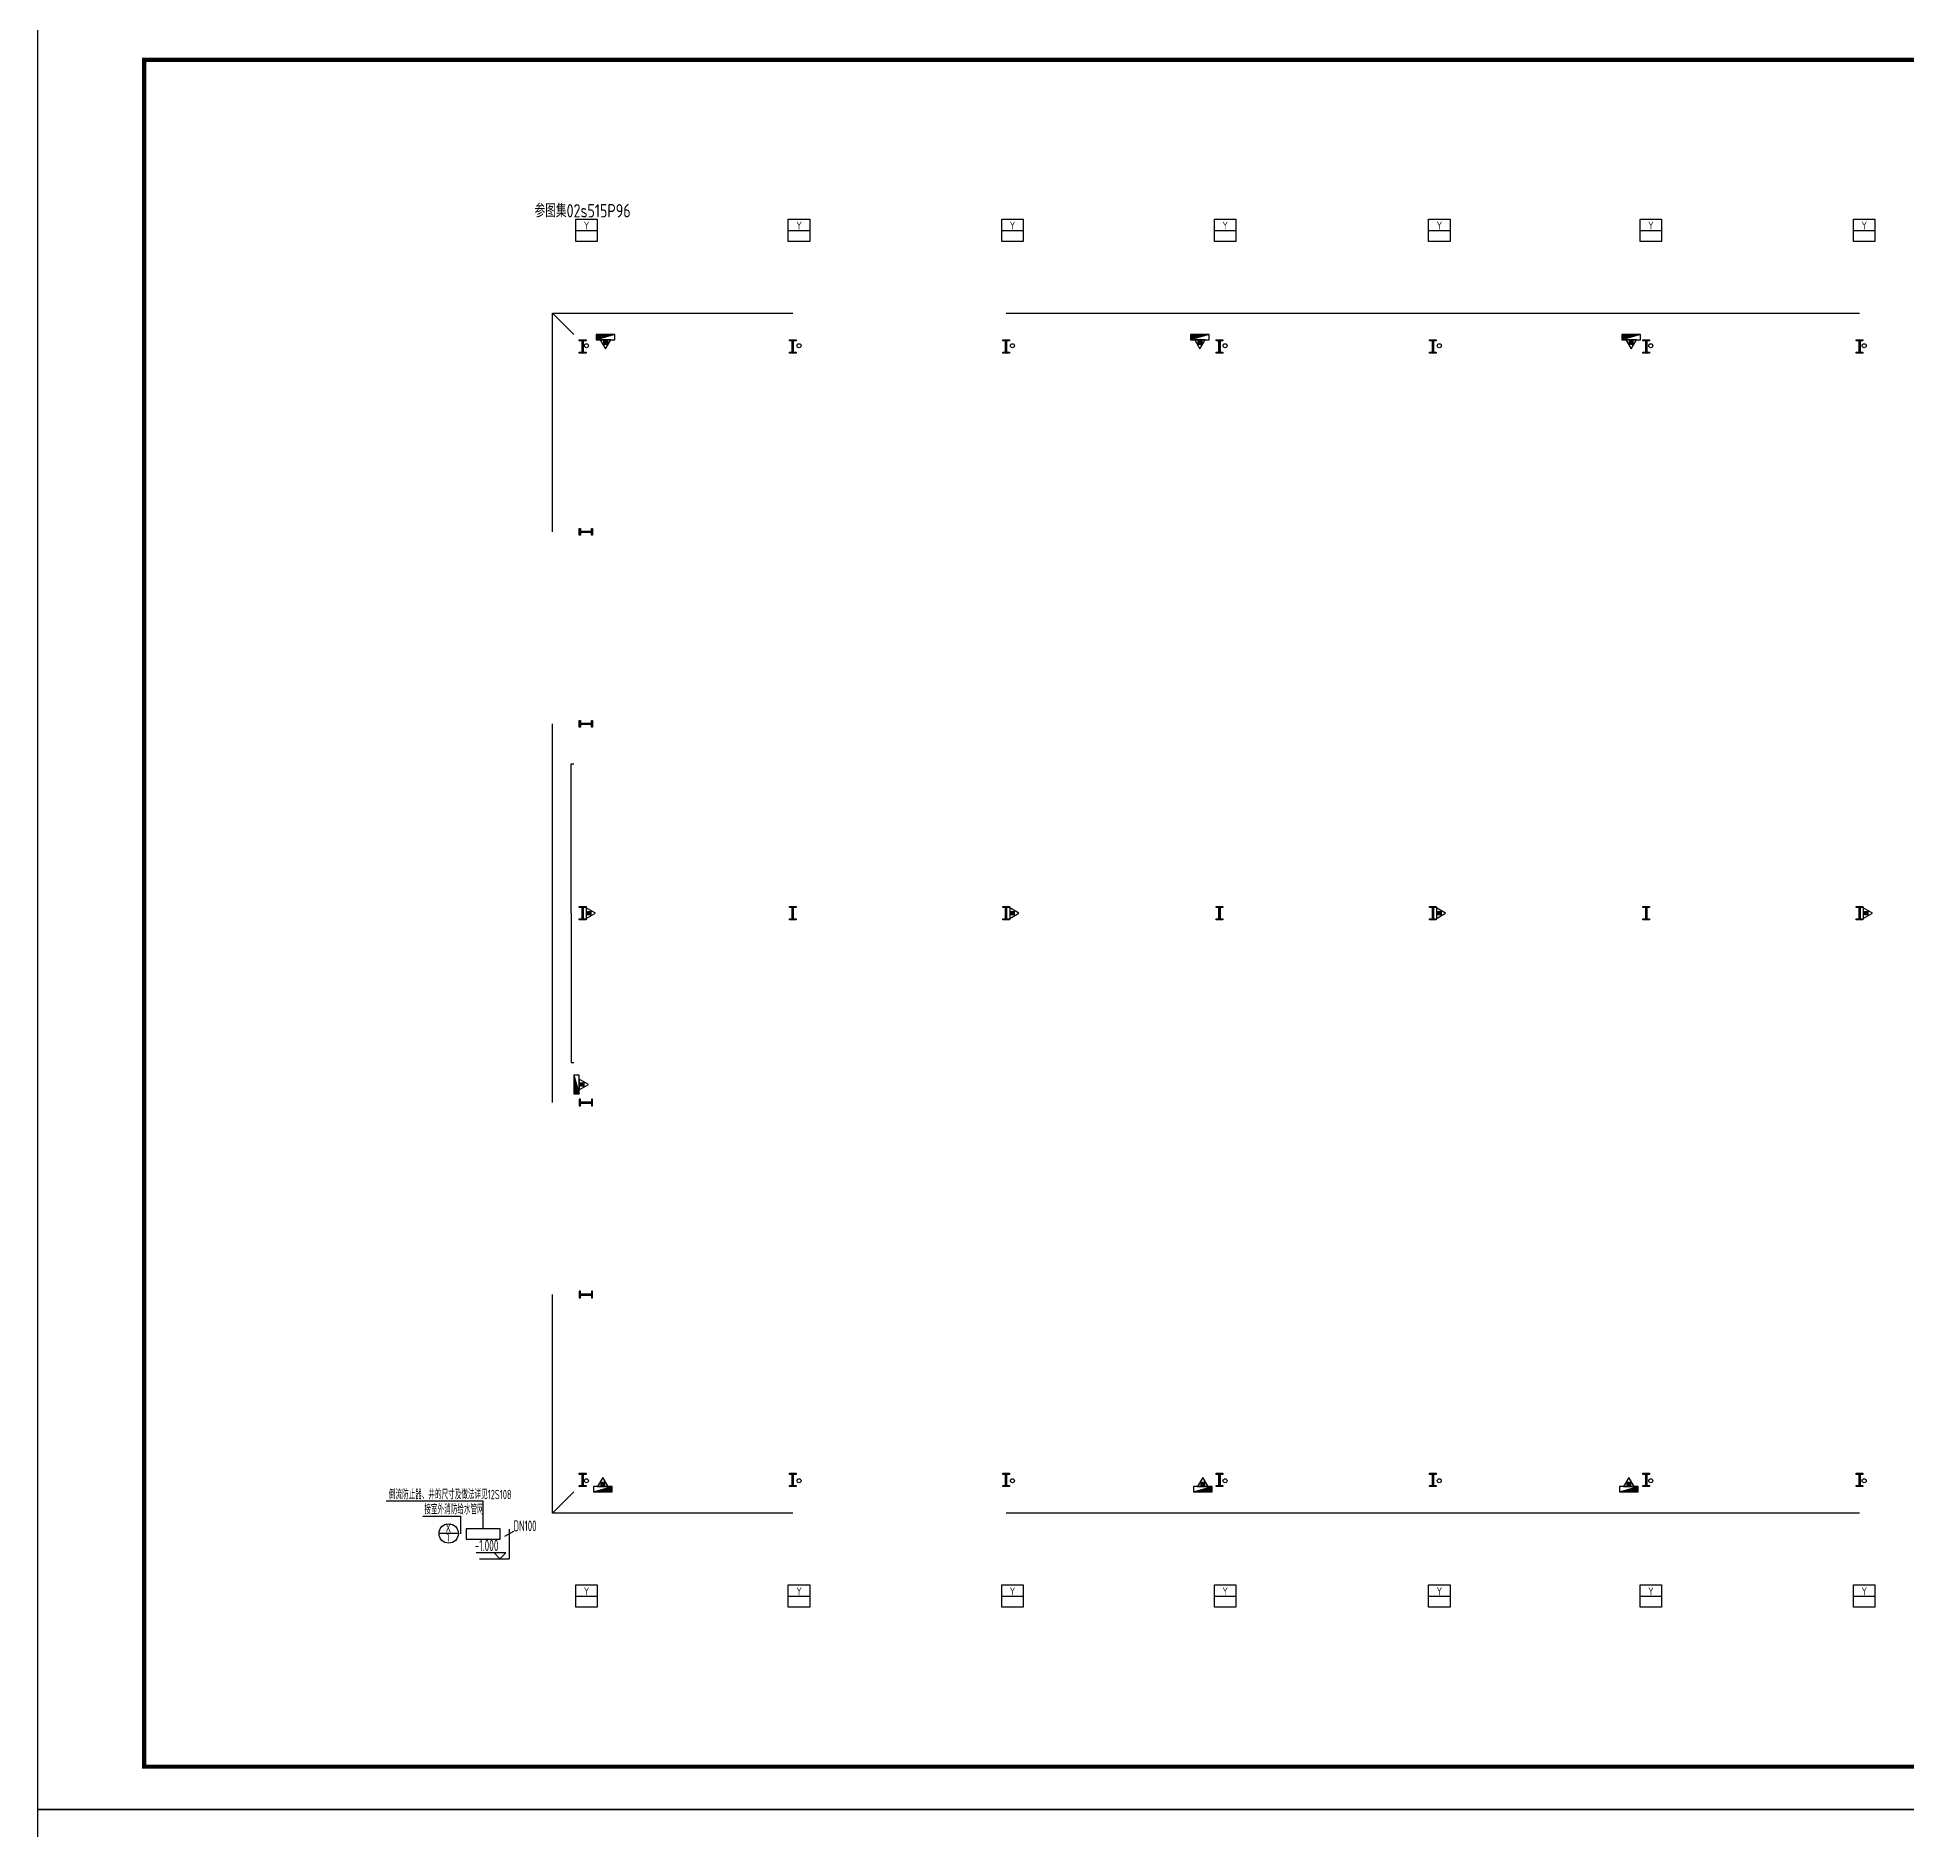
# Model space of a CAD drawing. Extents: x 1036631 to 1215829, y 649019 to 896649.
# Drawn here: x 1096949 to 1167028, y 715459 to 782659 of the extents above; entities that cross this region are included whole.
import ezdxf
from ezdxf.enums import TextEntityAlignment as Align

# ---------------------------------------------------------------- set-up
doc = ezdxf.new("R2010")
doc.units = 0
doc.header["$LTSCALE"] = 1000
doc.header["$MEASUREMENT"] = 0
for name, color, linetype in [('0-排水标注', 7, 'Continuous'), ('0-给水标注', 7, 'Continuous'), ('EQUIP_消火栓', 7, 'Continuous'), ('EQUIP_消防', 7, 'Continuous'), ('HH_消防', 53, 'Continuous'), ('PUB_TITLE', 4, 'Continuous'), ('VPIPE-消防', 1, 'TG_XH'), ('刚柱', 2, 'Continuous'), ('卫浴', 7, 'Continuous'), ('散水', 32, 'Continuous')]:
    doc.layers.add(name, color=color, linetype=linetype)
doc.layers.add('TT', color=3, linetype='Continuous', lineweight=13)
doc.styles.add('_HZTXT', font='tssdeng.shx', dxfattribs={"width": 0.7, "bigfont": 'HZTXT.shx'})
doc.styles.add('TG_LINETYPE', font='SIMPLEX', dxfattribs={"width": 0.8, "height": 3, "bigfont": 'HZTXT'})
doc.styles.add('WW', font='gbenor.shx', dxfattribs={"width": 0.75, "bigfont": 'gbcbig.shx'})
doc.linetypes.add('TG_XH', pattern='A,2,-0.6,["XH",TG_LINETYPE,S=0.1,R=0,X=-0.52,Y=-0.15],0', length=2.6)

# ---------------------------------------------------------------- blocks, each defined once
blk = doc.blocks.new('sdhfxdhnfdhx')
h = blk.add_hatch(color=256)
h.paths.add_polyline_path([(3050366, 936899), (3050616, 936899), (3050616, 936859), (3050366, 936859)])
h.paths.add_polyline_path([(3050511, 937319), (3050511, 936899), (3050471, 936899), (3050471, 937319)])
h.paths.add_polyline_path([(3050366, 937359), (3050616, 937359), (3050616, 937319), (3050366, 937319)])
for points in [[(3050366, 937359), (3050616, 937359), (3050616, 937319), (3050366, 937319)], [(3050511, 937319), (3050511, 936899), (3050471, 936899), (3050471, 937319)], [(3050366, 936899), (3050616, 936899), (3050616, 936859), (3050366, 936859)]]:
    blk.add_lwpolyline(points, close=True)
blk = doc.blocks.new('$ATTACHMENT$00000214')
h = blk.add_hatch()
h.set_pattern_fill('ANSI31', color=256, scale=200, style=0)
h.set_pattern_definition([(45, (-38543.802, -6842.639), (-17.67767, 17.67767), [])])
h.paths.add_polyline_path([(-65, 2), (65, 2), (65, -128), (-65, -128)])
for points in [[(0, 172), (-198, -172), (198, -172)], [(-65, 2), (65, 2), (65, -128), (-65, -128)]]:
    blk.add_lwpolyline(points, close=True)
blk = doc.blocks.new('$TwtSys$00000434')
for p, q in [((-0.5, 0.5), (-0.5, -0.5)), ((-0.5, -0.5), (0.5, 0.5)), ((0.5, 0.5), (-0.5, 0.5)), ((0.5, -0.5), (0.5, 0.5)), ((-0.5, -0.5), (0.5, -0.5))]:
    blk.add_line(p, q)
blk.add_solid([(0.5, -0.5), (0.5, 0.5), (-0.5, -0.5)])
blk = doc.blocks.new('xhs')
at = {"layer": 'EQUIP_消火栓', "xscale": 700.0000000000026, "yscale": 200, "zscale": 700, "rotation": 359.9999949910357}
blk.add_blockref('$TwtSys$00000434', (4416311, -1410339), dxfattribs=at)
at = {"layer": 'EQUIP_消防'}
blk.add_blockref('$ATTACHMENT$00000214', (4416311, -1410067), dxfattribs=at)

msp = doc.modelspace()

# ---------------------------------------------------------------- linework, layer by layer
for p, q in [((1117132, 775422), (1117938, 775422)), ((1125101, 775422), (1125907, 775422)), ((1133102, 775422), (1133908, 775422)), ((1141074, 775422), (1141880, 775422)), ((1149104, 775422), (1149910, 775422)), ((1157033, 775422), (1157839, 775422)), ((1165033, 775422), (1165839, 775422)), ((1117132, 724216), (1117938, 724216)), ((1125101, 724216), (1125907, 724216)), ((1133102, 724216), (1133908, 724216)), ((1141074, 724216), (1141880, 724216)), ((1149104, 724216), (1149910, 724216)), ((1157033, 724216), (1157839, 724216)), ((1165033, 724216), (1165839, 724216))]:
    msp.add_line(p, q)
for points in [[(1117132, 775839), (1117938, 775839), (1117938, 775005), (1117132, 775005)], [(1125101, 775839), (1125907, 775839), (1125907, 775005), (1125101, 775005)], [(1133102, 775839), (1133908, 775839), (1133908, 775005), (1133102, 775005)], [(1141074, 775839), (1141880, 775839), (1141880, 775005), (1141074, 775005)], [(1149104, 775839), (1149910, 775839), (1149910, 775005), (1149104, 775005)], [(1157033, 775839), (1157839, 775839), (1157839, 775005), (1157033, 775005)], [(1165033, 775839), (1165839, 775839), (1165839, 775005), (1165033, 775005)], [(1117132, 724633), (1117938, 724633), (1117938, 723798), (1117132, 723798)], [(1125101, 724633), (1125907, 724633), (1125907, 723798), (1125101, 723798)], [(1133102, 724633), (1133908, 724633), (1133908, 723798), (1133102, 723798)], [(1141074, 724633), (1141880, 724633), (1141880, 723798), (1141074, 723798)], [(1149104, 724633), (1149910, 724633), (1149910, 723798), (1149104, 723798)], [(1157033, 724633), (1157839, 724633), (1157839, 723798), (1157033, 723798)], [(1165033, 724633), (1165839, 724633), (1165839, 723798), (1165033, 723798)]]:
    msp.add_lwpolyline(points, close=True)
at = {"color": 253}
for points in [[(1116967, 749819), (1116967, 755419), (1117067, 755419)], [(1116967, 749819), (1116967, 744219), (1117067, 744219)]]:
    msp.add_lwpolyline(points, dxfattribs=at)
at = {"layer": '0-给水标注', "color": 134}
for p, q in [((1113663, 727779), (1110028, 727779)), ((1113663, 726741), (1113663, 727779)), ((1111399, 727217), (1112826, 727217)), ((1112826, 726545), (1112826, 727217)), ((1114635, 726718), (1114635, 725613)), ((1114804, 726636), (1114466, 726453)), ((1114508, 725831), (1113394, 725831)), ((1113530, 725613), (1114635, 725613)), ((1114290, 725613), (1114072, 725831)), ((1114290, 725613), (1114508, 725831))]:
    msp.add_line(p, q, dxfattribs=at)
at = {"layer": 'HH_消防'}
msp.add_line((1112732, 726562), (1112006, 726562), dxfattribs=at)
msp.add_lwpolyline([(1114297, 726741), (1113028, 726741), (1113028, 726349), (1114297, 726349)], close=True, dxfattribs=at)
msp.add_circle((1112369, 726562), 363, dxfattribs=at)
at = {"layer": 'PUB_TITLE'}
for points in [[(1096949, 716219), (1215829, 716219), (1215829, 783419), (1096949, 783419)], [(1096949, 649019), (1215829, 649019), (1215829, 716219), (1096949, 716219)]]:
    msp.add_lwpolyline(points, close=True, dxfattribs=at)
at = {"layer": 'PUB_TITLE', "const_width": 160}
msp.add_lwpolyline([(1100949, 717819), (1214229, 717819), (1214229, 781819), (1100949, 781819)], close=True, dxfattribs=at)
at = {"layer": '卫浴', "color": 253}
for centre in [(1117535, 771099), (1125504, 771099), (1133505, 771099), (1141477, 771099), (1149507, 771099), (1157436, 771099), (1165436, 771099), (1117535, 728539), (1125504, 728539), (1133505, 728539), (1141477, 728539), (1149507, 728539), (1157436, 728539), (1165436, 728539)]:
    msp.add_circle(centre, 75, dxfattribs=at)
at = {"layer": '散水', "color": 253}
for p, q in [((1116267, 772319), (1117067, 771519)), ((1116267, 727319), (1117067, 728119))]:
    msp.add_line(p, q, dxfattribs=at)
for points in [[(1116267, 764119), (1116267, 772319), (1125267, 772319)], [(1133267, 772319), (1165267, 772319)], [(1116267, 742719), (1116267, 756919)], [(1125267, 727319), (1116267, 727319), (1116267, 735519)], [(1165267, 727319), (1133267, 727319)]]:
    msp.add_lwpolyline(points, dxfattribs=at)

# ---------------------------------------------------------------- block references
at = {"layer": 'EQUIP_消防', "rotation": 270}
for p in [(1117698, 749823), (1133573, 749823), (1149573, 749823), (1165573, 749823)]:
    msp.add_blockref('$ATTACHMENT$00000214', p, dxfattribs=at)
at = {"layer": 'VPIPE-消防', "color": 1}
for p, rotation in [((5534563, -638920), 180), ((5556847, -638920), 180), ((5573015, -638920), 180), ((2527505, 5159711), 270)]:
    msp.add_blockref('xhs', p, dxfattribs=dict(at, rotation=rotation))
for p in [(-3298166, 2138557), (-3275668, 2138557), (-3259697, 2138557)]:
    msp.add_blockref('xhs', p, dxfattribs=at)
at = {"layer": '刚柱', "color": 253}
for p in [(-1933099, -166041), (-1925224, -166041), (-1917224, -166041), (-1909224, -166041), (-1901224, -166041), (-1893224, -166041), (-1885224, -166041), (-1933099, -187291), (-1925224, -187291), (-1917224, -187291), (-1909224, -187291), (-1901224, -187291), (-1893224, -187291), (-1885224, -187291), (-1933099, -208541), (-1925224, -208541), (-1917224, -208541), (-1909224, -208541), (-1901224, -208541), (-1893224, -208541), (-1885224, -208541)]:
    msp.add_blockref('sdhfxdhnfdhx', p, dxfattribs=at)
at = {"layer": '刚柱', "color": 253, "rotation": 270}
for p in [(180407, 3814610), (180407, 3807410)]:
    msp.add_blockref('sdhfxdhnfdhx', p, dxfattribs=at)
at = {"layer": '刚柱', "color": 253, "xscale": -1, "rotation": 270}
for p in [(180407, -2307772), (180407, -2314972)]:
    msp.add_blockref('sdhfxdhnfdhx', p, dxfattribs=at)

# ---------------------------------------------------------------- texts
at = {"style": '_HZTXT', "width": 0.8}
msp.add_text('参图集02s515P96', height=500, dxfattribs=at).set_placement((1115590, 775908))
at = {"layer": '0-排水标注', "style": '_HZTXT', "width": 0.8}
for p in [(1117435, 775452), (1125404, 775452), (1133405, 775452), (1141377, 775452), (1149407, 775452), (1157336, 775452), (1165336, 775452), (1117435, 724245), (1125404, 724245), (1133405, 724245), (1141377, 724245), (1149407, 724245), (1157336, 724245), (1165336, 724245)]:
    msp.add_text('Y', height=300, rotation=360, dxfattribs=at).set_placement(p)
at = {"layer": 'TT', "style": 'WW', "width": 0.7}
for s, height, p in [('倒流防止器、井的尺寸及做法详见12S108', 352.8, (1110127, 727847, 0)), ('接室外消防给水管网', 352.8, (1111458, 727286, 0)), ('DN100', 403.2, (1114799, 726648, 0)), ('-1.000', 423.4, (1113343, 725902))]:
    msp.add_text(s, height=height, dxfattribs=at).set_placement(p)
for s, p in [('X', (1112354, 726598)), ('1', (1112347, 726255))]:
    msp.add_text(s, height=353, dxfattribs=at).set_placement(p, align=Align.CENTER)

doc.saveas('drawing.dxf')
